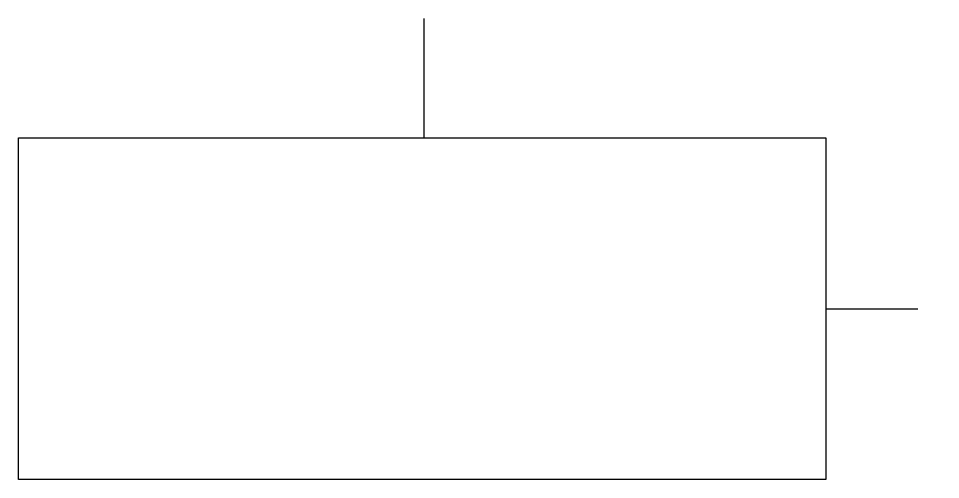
# Model space of a CAD drawing. Header units: millimetres. Extents: x -13.1 to 16.9, y -15 to 0.
import ezdxf
from ezdxf.enums import TextEntityAlignment as Align

# ---------------------------------------------------------------- set-up
doc = ezdxf.new("R2010")
doc.units = ezdxf.units.MM
doc.linetypes.add('SVG_3_1', pattern=[4, 3, -1])
doc.layers.get('0').update_dxf_attribs({"linetype": 'CONTINUOUS'})
doc.styles.add('ARIAL', font='arial.ttf')

# ---------------------------------------------------------------- blocks, each defined once
blk = doc.blocks.new('291_E_LV_SLD_IEC60617_protection_relay')
at = {"true_color": 0x0000ff}
blk.add_line((0.074, 0), (0.074, -3.889), dxfattribs=at)
at = {"linetype": 'SVG_3_1', "true_color": 0x0000ff}
blk.add_line((13.151, -9.444), (16.887, -9.444), dxfattribs=at)
at = {"true_color": 0x0000ff}
blk.add_lwpolyline([(-13.113, -3.889), (13.152, -3.889), (13.152, -15), (-13.113, -15)], close=True, dxfattribs=at)
at = {"true_color": 0x0000ff, "style": 'ARIAL'}
blk.add_attdef('TAG', text='', height=2.5, dxfattribs=at).set_placement((-15.113, -2.2), align=Align.RIGHT)
at = {"color": 7, "style": 'ARIAL'}
for tag, p in [('ANSI_FUNCTIONS', (-15.113, -9)), ('MODEL', (-15.113, -12)), ('MANUFACTURER', (-15.113, -15))]:
    blk.add_attdef(tag, text='', height=1.7, dxfattribs=at).set_placement(p, align=Align.RIGHT)

msp = doc.modelspace()

# ---------------------------------------------------------------- block references
msp.add_blockref('291_E_LV_SLD_IEC60617_protection_relay', (0, 0))

doc.saveas('drawing.dxf')
